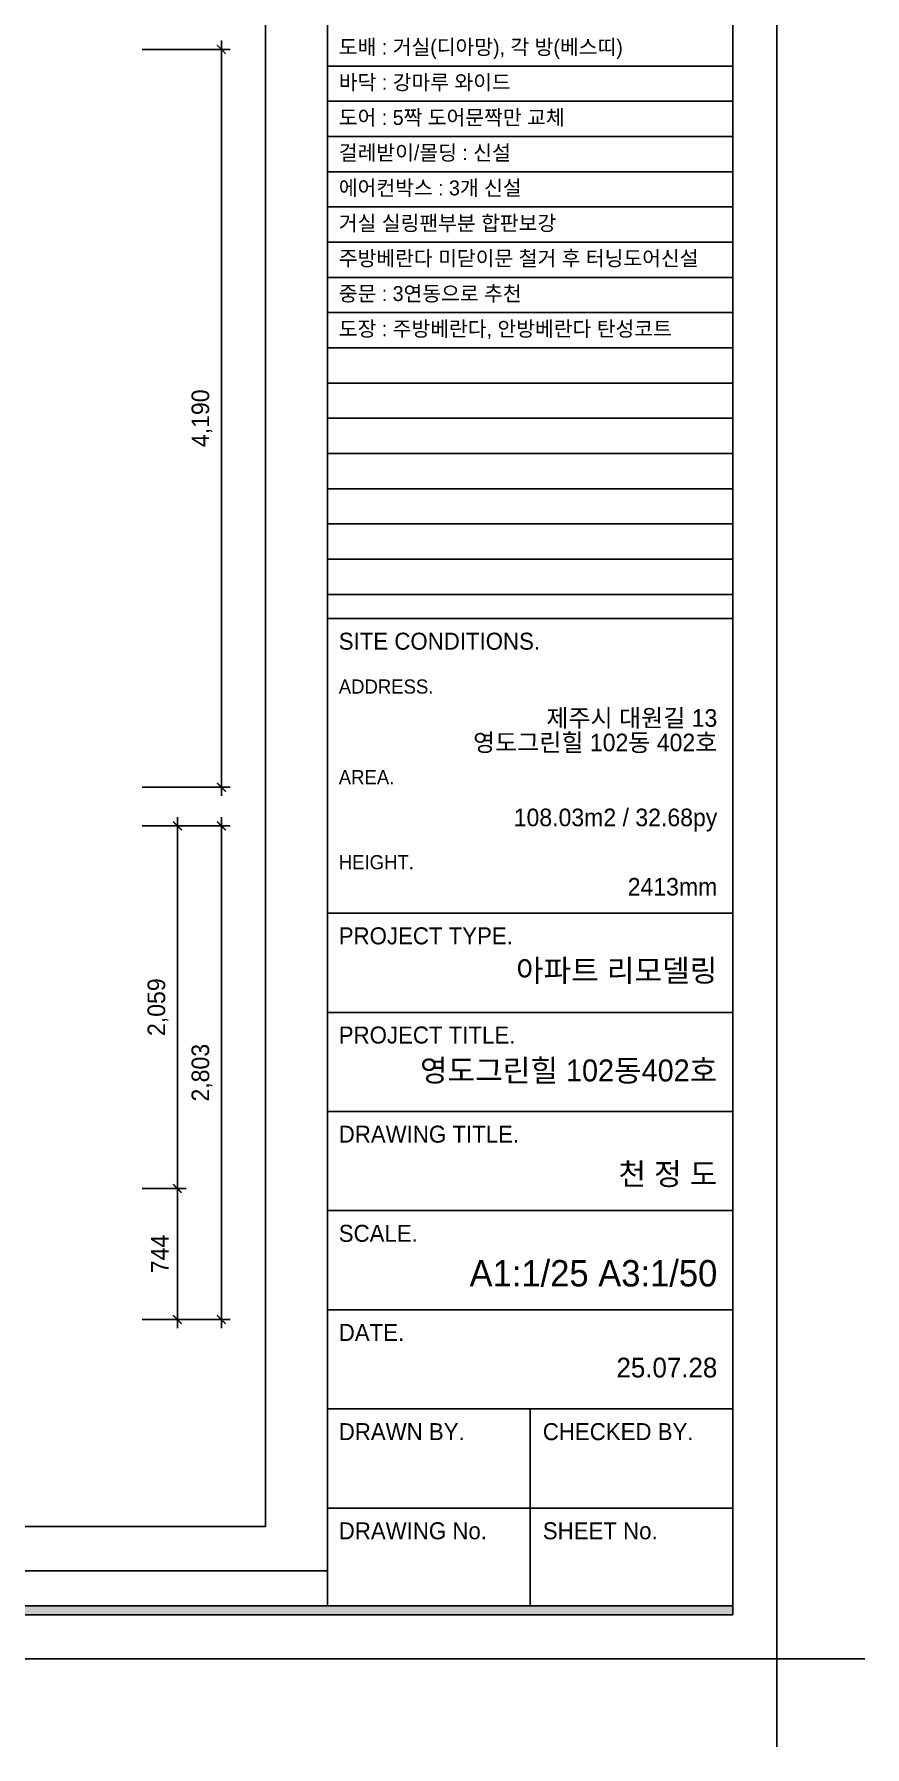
# Model space of a CAD drawing. Header units: millimetres. Extents: x 389217 to 432717, y 56032 to 85056.
# Drawn here: x 427999 to 432717, y 56032 to 65758 of the extents above; entities that cross this region are included whole.
import ezdxf
from ezdxf.enums import TextEntityAlignment as Align

# ---------------------------------------------------------------- set-up
doc = ezdxf.new("R2010")
doc.units = ezdxf.units.MM
doc.header["$LTSCALE"] = 60
for name, color, linetype in [('0-ELC TEXT', 7, 'Continuous'), ('07-DIM WAL', 5, 'Continuous'), ('FORM(YOURNAME)-1', 1, 'Continuous'), ('FORM(YOURNAME)-11', 1, 'Continuous')]:
    doc.layers.add(name, color=color, linetype=linetype)
doc.styles.add('HY 울릉도 L', font='')
doc.styles.add('YOURNAME', font='HY울릉도M.TTF')
doc.styles.add('코레일둥고', font='Korail_Round_Gothic_Medium.ttf')
doc.styles.get('HY 울릉도 L').set_extended_font_data('HY울릉도L')
doc.dimstyles.new('50', dxfattribs={"dimscale": 50, "dimtxt": 2, "dimasz": 1, "dimexe": 1, "dimexo": 1, "dimgap": 1, "dimtad": 1, "dimdec": 0, "dimrnd": 0.05, "dimdsep": 46, "dimlunit": 6, "dimtxsty": 'HY 울릉도 L', "dimblk": 'ARCHTICK', "dimcen": 2.5, "dimdle": 1, "dimclrd": 133, "dimclre": 133, "dimclrt": 30, "dimadec": 0, "dimazin": 0, "dimtfac": 1, "dimtdec": 0, "dimtix": 1, "dimtmove": 2, "dimatfit": 3, "dimldrblk": 'ARCHTICK', "dimfxl": 1, "dimlwd": -1, "dimlwe": -1, "dimarcsym": 0})

# ---------------------------------------------------------------- blocks, each defined once
blk = doc.blocks.new('FORM-ELEVATION')
at = {"layer": 'FORM(YOURNAME)-11'}
h = blk.add_hatch(color=256, dxfattribs=at)
h.dxf.hatch_style = 1
h.paths.add_polyline_path([(-10309, 35708), (71691, 35708), (71691, 35508), (-10309, 35508)])
h.paths.add_polyline_path([(-10309, -21492), (71691, -21492), (71691, -21692), (-10309, -21692)])
at = {"layer": 'Defpoints', "color": 158}
for p, q in [((62481, 35508), (62481, -21492)), ((62481, 13486), (71691, 13486)), ((62481, 12686), (71691, 12686)), ((62481, 11886), (71691, 11886)), ((62481, 11086), (71691, 11086)), ((62481, 10286), (71691, 10286)), ((62481, 9486), (71691, 9486)), ((62481, 8686), (71691, 8686)), ((62481, 7886), (71691, 7886)), ((62481, 7086), (71691, 7086)), ((62481, 6286), (71691, 6286)), ((62481, 5486), (71691, 5486)), ((62481, 4686), (71691, 4686)), ((62481, 3886), (71691, 3886)), ((62481, 3086), (71691, 3086)), ((62481, 2286), (71691, 2286)), ((62481, 1486), (71691, 1486)), ((62481, -20692), (-10309, -20692))]:
    blk.add_line(p, q, dxfattribs=at)
for points in [[(-10309, -21692), (71691, -21692), (71691, 35708), (-10309, 35708)], [(-8309, 33708), (61071, 33708), (61071, -19692), (-8309, -19692)]]:
    blk.add_lwpolyline(points, close=True, dxfattribs=at)
at = {"layer": 'Defpoints', "color": 1}
blk.add_lwpolyline([(72691, -24692), (72691, -22692), (74691, -22692)], dxfattribs=at)
at = {"layer": 'FORM(YOURNAME)-11', "color": 14}
for p, q in [((62481, 937), (71691, 937)), ((62481, -5756), (71691, -5756)), ((62481, -8009), (71691, -8009)), ((62481, -10261), (71691, -10261)), ((62481, -12514), (71691, -12514)), ((62481, -14766), (71691, -14766)), ((62481, -17019), (71691, -17019)), ((67086, -17019), (67086, -21492)), ((62481, -19271), (71691, -19271))]:
    blk.add_line(p, q, dxfattribs=at)
at = {"layer": 'FORM(YOURNAME)-11', "color": 250}
blk.add_lwpolyline([(-11309, -22692), (72691, -22692), (72691, 36708), (-11309, 36708)], close=True, dxfattribs=at)
at = {"layer": 'FORM(YOURNAME)-11'}
blk.add_lwpolyline([(-10309, -21492), (71691, -21492), (71691, -21692), (-10309, -21692)], close=True, dxfattribs=at)
at = {"layer": 'FORM(YOURNAME)-11', "color": 14, "style": 'YOURNAME'}
for s, height, p in [('SITE CONDITIONS.', 386.14, (62739, 422)), ('PROJECT TYPE.', 386.14, (62739, -6271)), ('PROJECT TITLE.', 386.14, (62739, -8524)), ('DRAWING TITLE.', 386.14, (62739, -10776)), ('SCALE.', 386.1, (62739, -13029)), ('DATE.', 386.1, (62739, -15281)), ('DRAWN BY.', 386.1, (62739, -17534)), ('CHECKED BY.', 386.14, (67376, -17534)), ('DRAWING No.', 386.14, (62739, -19786)), ('SHEET No.', 386.1, (67376, -19786))]:
    blk.add_text(s, height=height, dxfattribs=at).set_placement(p, align=Align.MIDDLE_LEFT)
at = {"layer": 'FORM(YOURNAME)-11', "color": 251, "style": 'YOURNAME'}
for s, p in [('ADDRESS.', (62739, -608)), ('AREA.', (62739, -2667)), ('HEIGHT.', (62739, -4598))]:
    blk.add_text(s, height=321.8, dxfattribs=at).set_placement(p, align=Align.MIDDLE_LEFT)
at = {"layer": 'FORM(YOURNAME)-11', "color": 3, "style": 'YOURNAME'}
for tag, height, p in [('1', 450, (71041, -1219)), ('2', 450, (71041, -1863)), ('3', 450, (71041, -3150)), ('4', 450, (71041, -5081)), ('5', 515, (71041, -7398)), ('6', 515, (71041, -9650)), ('7', 515, (71041, -11903)), ('8', 515, (71041, -14155)), ('9', 515, (71041, -16408)), ('10', 515, (66791, -18596)), ('11', 515, (71041, -18660)), ('12', 515, (66791, -20848)), ('13', 515, (71041, -20848))]:
    blk.add_attdef(tag, text='', height=height, dxfattribs=at).set_placement(p, align=Align.MIDDLE_RIGHT)
blk = doc.blocks.new('_ArchTick')
at = {"color": 0, "linetype": 'ByBlock', "const_width": 0.15}
blk.add_lwpolyline([(-0.5, -0.5), (0.5, 0.5)], dxfattribs=at)
blk = doc.blocks.new('*D104')
at = {"layer": '07-DIM WAL', "color": 133, "transparency": 16777216}
for p, q in [((429062.2, 58408.7), (429062.2, 61311.7)), ((428612.2, 61261.7), (429112.2, 61261.7)), ((428612.2, 58458.7), (429112.2, 58458.7))]:
    blk.add_line(p, q, dxfattribs=at)
at = {"layer": 'Defpoints', "color": 0, "transparency": 16777216}
for p in [(428562.2, 61261.7), (429062.2, 61261.7), (428562.2, 58458.7)]:
    blk.add_point(p, dxfattribs=at)
at = {"layer": '07-DIM WAL', "color": 133, "transparency": 16777216, "xscale": 50, "yscale": 50, "zscale": 50}
for p, rotation in [((429062.2, 61261.7), 90), ((429062.2, 58458.7), 270)]:
    blk.add_blockref('_ArchTick', p, dxfattribs=dict(at, rotation=rotation))
at = {"layer": '07-DIM WAL', "color": 30, "transparency": 16777216, "insert": (428952.2, 59860.2), "char_height": 100, "attachment_point": 5, "rotation": 90, "style": 'HY 울릉도 L'}
blk.add_mtext('2,803', dxfattribs=at)
blk = doc.blocks.new('*D105')
at = {"layer": '07-DIM WAL', "color": 133, "transparency": 16777216}
for p, q in [((428812.2, 61311.7), (428812.2, 59152.8)), ((428612.2, 61261.7), (428862.2, 61261.7)), ((428612.2, 59202.8), (428862.2, 59202.8))]:
    blk.add_line(p, q, dxfattribs=at)
at = {"layer": 'Defpoints', "color": 0, "transparency": 16777216}
for p in [(428562.2, 61261.7), (428562.2, 59202.8), (428812.2, 59202.8)]:
    blk.add_point(p, dxfattribs=at)
at = {"layer": '07-DIM WAL', "color": 133, "transparency": 16777216, "xscale": 50, "yscale": 50, "zscale": 50}
for p, rotation in [((428812.2, 61261.7), 90), ((428812.2, 59202.8), 270)]:
    blk.add_blockref('_ArchTick', p, dxfattribs=dict(at, rotation=rotation))
at = {"layer": '07-DIM WAL', "color": 30, "transparency": 16777216, "insert": (428702.2, 60232.3), "char_height": 100, "attachment_point": 5, "rotation": 90, "style": 'HY 울릉도 L'}
blk.add_mtext('2,059', dxfattribs=at)
blk = doc.blocks.new('*D106')
at = {"layer": '07-DIM WAL', "color": 133, "transparency": 16777216}
for p, q in [((428812.2, 59252.8), (428812.2, 58408.7)), ((428612.2, 59202.8), (428862.2, 59202.8)), ((428612.2, 58458.7), (428862.2, 58458.7))]:
    blk.add_line(p, q, dxfattribs=at)
at = {"layer": 'Defpoints', "color": 0, "transparency": 16777216}
for p in [(428562.2, 59202.8), (428562.2, 58458.7), (428812.2, 58458.7)]:
    blk.add_point(p, dxfattribs=at)
at = {"layer": '07-DIM WAL', "color": 133, "transparency": 16777216, "xscale": 50, "yscale": 50, "zscale": 50}
for p, rotation in [((428812.2, 59202.8), 90), ((428812.2, 58458.7), 270)]:
    blk.add_blockref('_ArchTick', p, dxfattribs=dict(at, rotation=rotation))
at = {"layer": '07-DIM WAL', "color": 30, "transparency": 16777216, "insert": (428712.1, 58830.8), "char_height": 100, "attachment_point": 5, "rotation": 90, "style": 'HY 울릉도 L'}
blk.add_mtext('744', dxfattribs=at)
blk = doc.blocks.new('*D107')
at = {"layer": '07-DIM WAL', "color": 133, "transparency": 16777216}
for p, q in [((428612.2, 65671.7), (429112.2, 65671.7)), ((429062.2, 61431.7), (429062.2, 65721.7)), ((428612.2, 61481.7), (429112.2, 61481.7))]:
    blk.add_line(p, q, dxfattribs=at)
at = {"layer": 'Defpoints', "color": 0, "transparency": 16777216}
for p in [(428562.2, 65671.7), (429062.2, 65671.7), (428562.2, 61481.7)]:
    blk.add_point(p, dxfattribs=at)
at = {"layer": '07-DIM WAL', "color": 133, "transparency": 16777216, "xscale": 50, "yscale": 50, "zscale": 50}
for p, rotation in [((429062.2, 65671.7), 90), ((429062.2, 61481.7), 270)]:
    blk.add_blockref('_ArchTick', p, dxfattribs=dict(at, rotation=rotation))
at = {"layer": '07-DIM WAL', "color": 30, "transparency": 16777216, "insert": (428952.2, 63576.7), "char_height": 100, "attachment_point": 5, "rotation": 90, "style": 'HY 울릉도 L'}
blk.add_mtext('4,190', dxfattribs=at)

msp = doc.modelspace()

# ---------------------------------------------------------------- block references
at = {"layer": 'FORM(YOURNAME)-1'}
ref = msp.add_blockref('FORM-ELEVATION', (414044.3, 62205.2), dxfattribs=dict(at, xscale=0.2500000000000002, yscale=0.2500000000000002, zscale=0.2500000000000002))
ref.add_attrib('9', '25.07.28', dxfattribs={"layer": 'FORM(YOURNAME)-11', "color": 3, "height": 112.5, "style": 'YOURNAME'}).set_placement((431879.5, 58185.5), align=Align.MIDDLE_RIGHT)
ref.add_attrib('8', 'A1:1/25 A3:1/50', dxfattribs={"layer": 'FORM(YOURNAME)-11', "color": 3, "height": 150, "style": 'YOURNAME'}).set_placement((431879.5, 58721.2), align=Align.MIDDLE_RIGHT)
ref.add_attrib('7', '천 정 도', dxfattribs={"layer": 'FORM(YOURNAME)-11', "color": 3, "height": 125, "style": 'YOURNAME'}).set_placement((431879.5, 59285), align=Align.MIDDLE_RIGHT)
ref.add_attrib('6', '영도그린힐 102동402호', dxfattribs={"layer": 'FORM(YOURNAME)-11', "color": 3, "height": 125, "style": 'YOURNAME'}).set_placement((431879.5, 59872.9), align=Align.MIDDLE_RIGHT)
ref.add_attrib('5', '아파트 리모델링', dxfattribs={"layer": 'FORM(YOURNAME)-11', "color": 3, "height": 125, "style": 'YOURNAME'}).set_placement((431879.5, 60440.2), align=Align.MIDDLE_RIGHT)
ref.add_attrib('1', '제주시 대원길 13', dxfattribs={"layer": 'FORM(YOURNAME)-11', "color": 3, "height": 100, "style": 'YOURNAME'}).set_placement((431879.5, 61874.8), align=Align.MIDDLE_RIGHT)
ref.add_attrib('2', '영도그린힐 102동 402호', dxfattribs={"layer": 'FORM(YOURNAME)-11', "color": 3, "height": 100, "style": 'YOURNAME'}).set_placement((431879.5, 61735.5), align=Align.MIDDLE_RIGHT)
ref.add_attrib('3', '108.03m2 / 32.68py', dxfattribs={"layer": 'FORM(YOURNAME)-11', "color": 3, "height": 100, "style": 'YOURNAME'}).set_placement((431879.5, 61309.9), align=Align.MIDDLE_RIGHT)
ref.add_attrib('4', '2413mm', dxfattribs={"layer": 'FORM(YOURNAME)-11', "color": 3, "height": 100, "style": 'YOURNAME'}).set_placement((431879.5, 60916.3), align=Align.MIDDLE_RIGHT)

# ---------------------------------------------------------------- texts
at = {"layer": '0-ELC TEXT', "style": '코레일둥고'}
for s, p in [('도배 : 거실(디아망), 각 방(베스띠)', (429729.4, 65642.5)), ('바닥 : 강마루 와이드', (429729.4, 65442.5)), ('도어 : 5짝 도어문짝만 교체', (429729.4, 65242.5)), ('걸레받이/몰딩 : 신설', (429729.4, 65042.5)), ('에어컨박스 : 3개 신설', (429729.4, 64842.5)), ('거실 실링팬부분 합판보강', (429729.4, 64642.5)), ('주방베란다 미닫이문 철거 후 터닝도어신설', (429729.4, 64442.5)), ('중문 : 3연동으로 추천', (429729.4, 64242.5)), ('도장 : 주방베란다, 안방베란다 탄성코트', (429729.4, 64042.5))]:
    msp.add_text(s, height=85, dxfattribs=at).set_placement(p)

# ---------------------------------------------------------------- dimensions: what is measured, and where the dimension line sits
at = {"layer": '07-DIM WAL'}
for base, p1, p2, picture, middle in [((429062.2, 65671.7), (428562.2, 61481.7), (428562.2, 65671.7), '*D107', (428952.2, 63576.7)), ((429062.2, 61261.7), (428562.2, 58458.7), (428562.2, 61261.7), '*D104', (428952.2, 59860.2)), ((428812.2, 59202.8), (428562.2, 61261.7), (428562.2, 59202.8), '*D105', (428702.2, 60232.3)), ((428812.2, 58458.7), (428562.2, 59202.8), (428562.2, 58458.7), '*D106', (428712.1, 58830.8))]:
    dim = msp.add_linear_dim(base=base, p1=p1, p2=p2, angle=90, dimstyle='50', dxfattribs=at)
    dim.commit()
    dim.dimension.update_dxf_attribs({"geometry": picture, "text_midpoint": middle})

doc.saveas('drawing.dxf')
